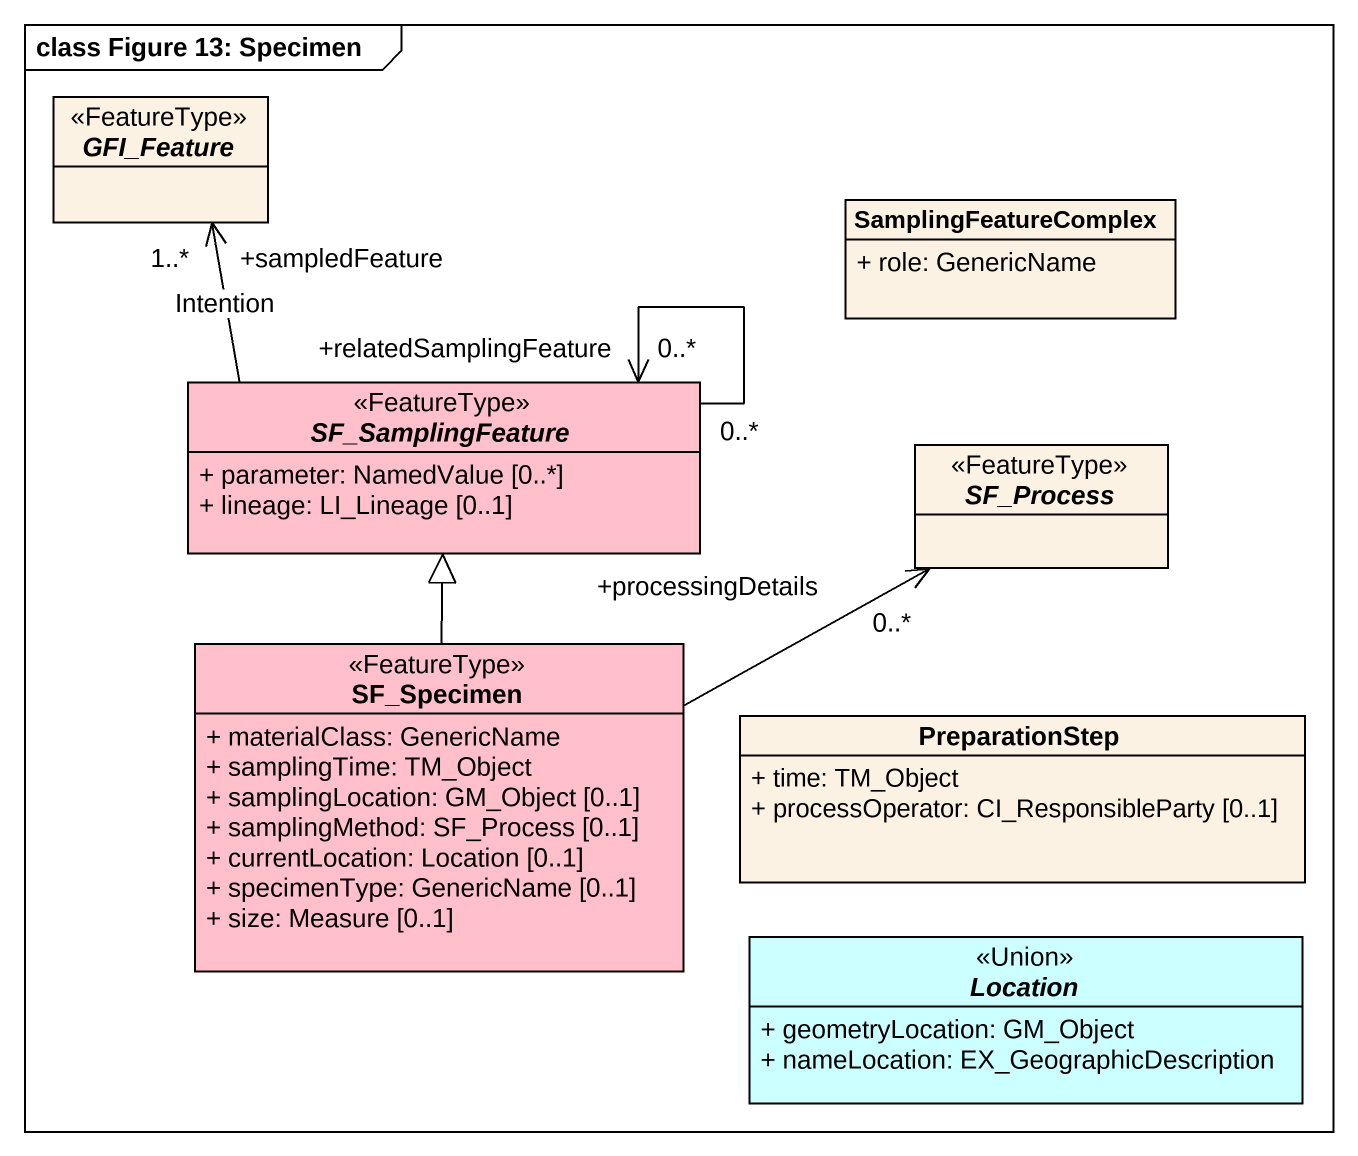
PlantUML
@startuml
mainframe class Figure 13: Specimen
hide circle
hide empty members
skinparam classAttributeIconSize 0
abstract class GFI_Feature <<FeatureType>>
class SamplingFeatureComplex {
  + role: GenericName
}
abstract class SF_SamplingFeature <<FeatureType>> #FFC0CB {
  + parameter: NamedValue [0..*]
  + lineage: LI_Lineage [0..1]
}
abstract class SF_Process <<FeatureType>>
class SF_Specimen <<FeatureType>> #FFC0CB {
  + materialClass: GenericName
  + samplingTime: TM_Object
  + samplingLocation: GM_Object [0..1]
  + samplingMethod: SF_Process [0..1]
  + currentLocation: Location [0..1]
  + specimenType: GenericName [0..1]
  + size: Measure [0..1]
}
class PreparationStep {
  + time: TM_Object
  + processOperator: CI_ResponsibleParty [0..1]
}
abstract class Location <<Union>> #CCFFFF {
  + geometryLocation: GM_Object
  + nameLocation: EX_GeographicDescription
}
SF_SamplingFeature -up-> "+sampledFeature\n1..*" GFI_Feature : Intention
SF_SamplingFeature "0..*" --> "+relatedSamplingFeature\n0..*" SF_SamplingFeature
SF_Specimen -up-|> SF_SamplingFeature
SF_Specimen -right-> "+processingDetails\n0..*" SF_Process
@enduml
